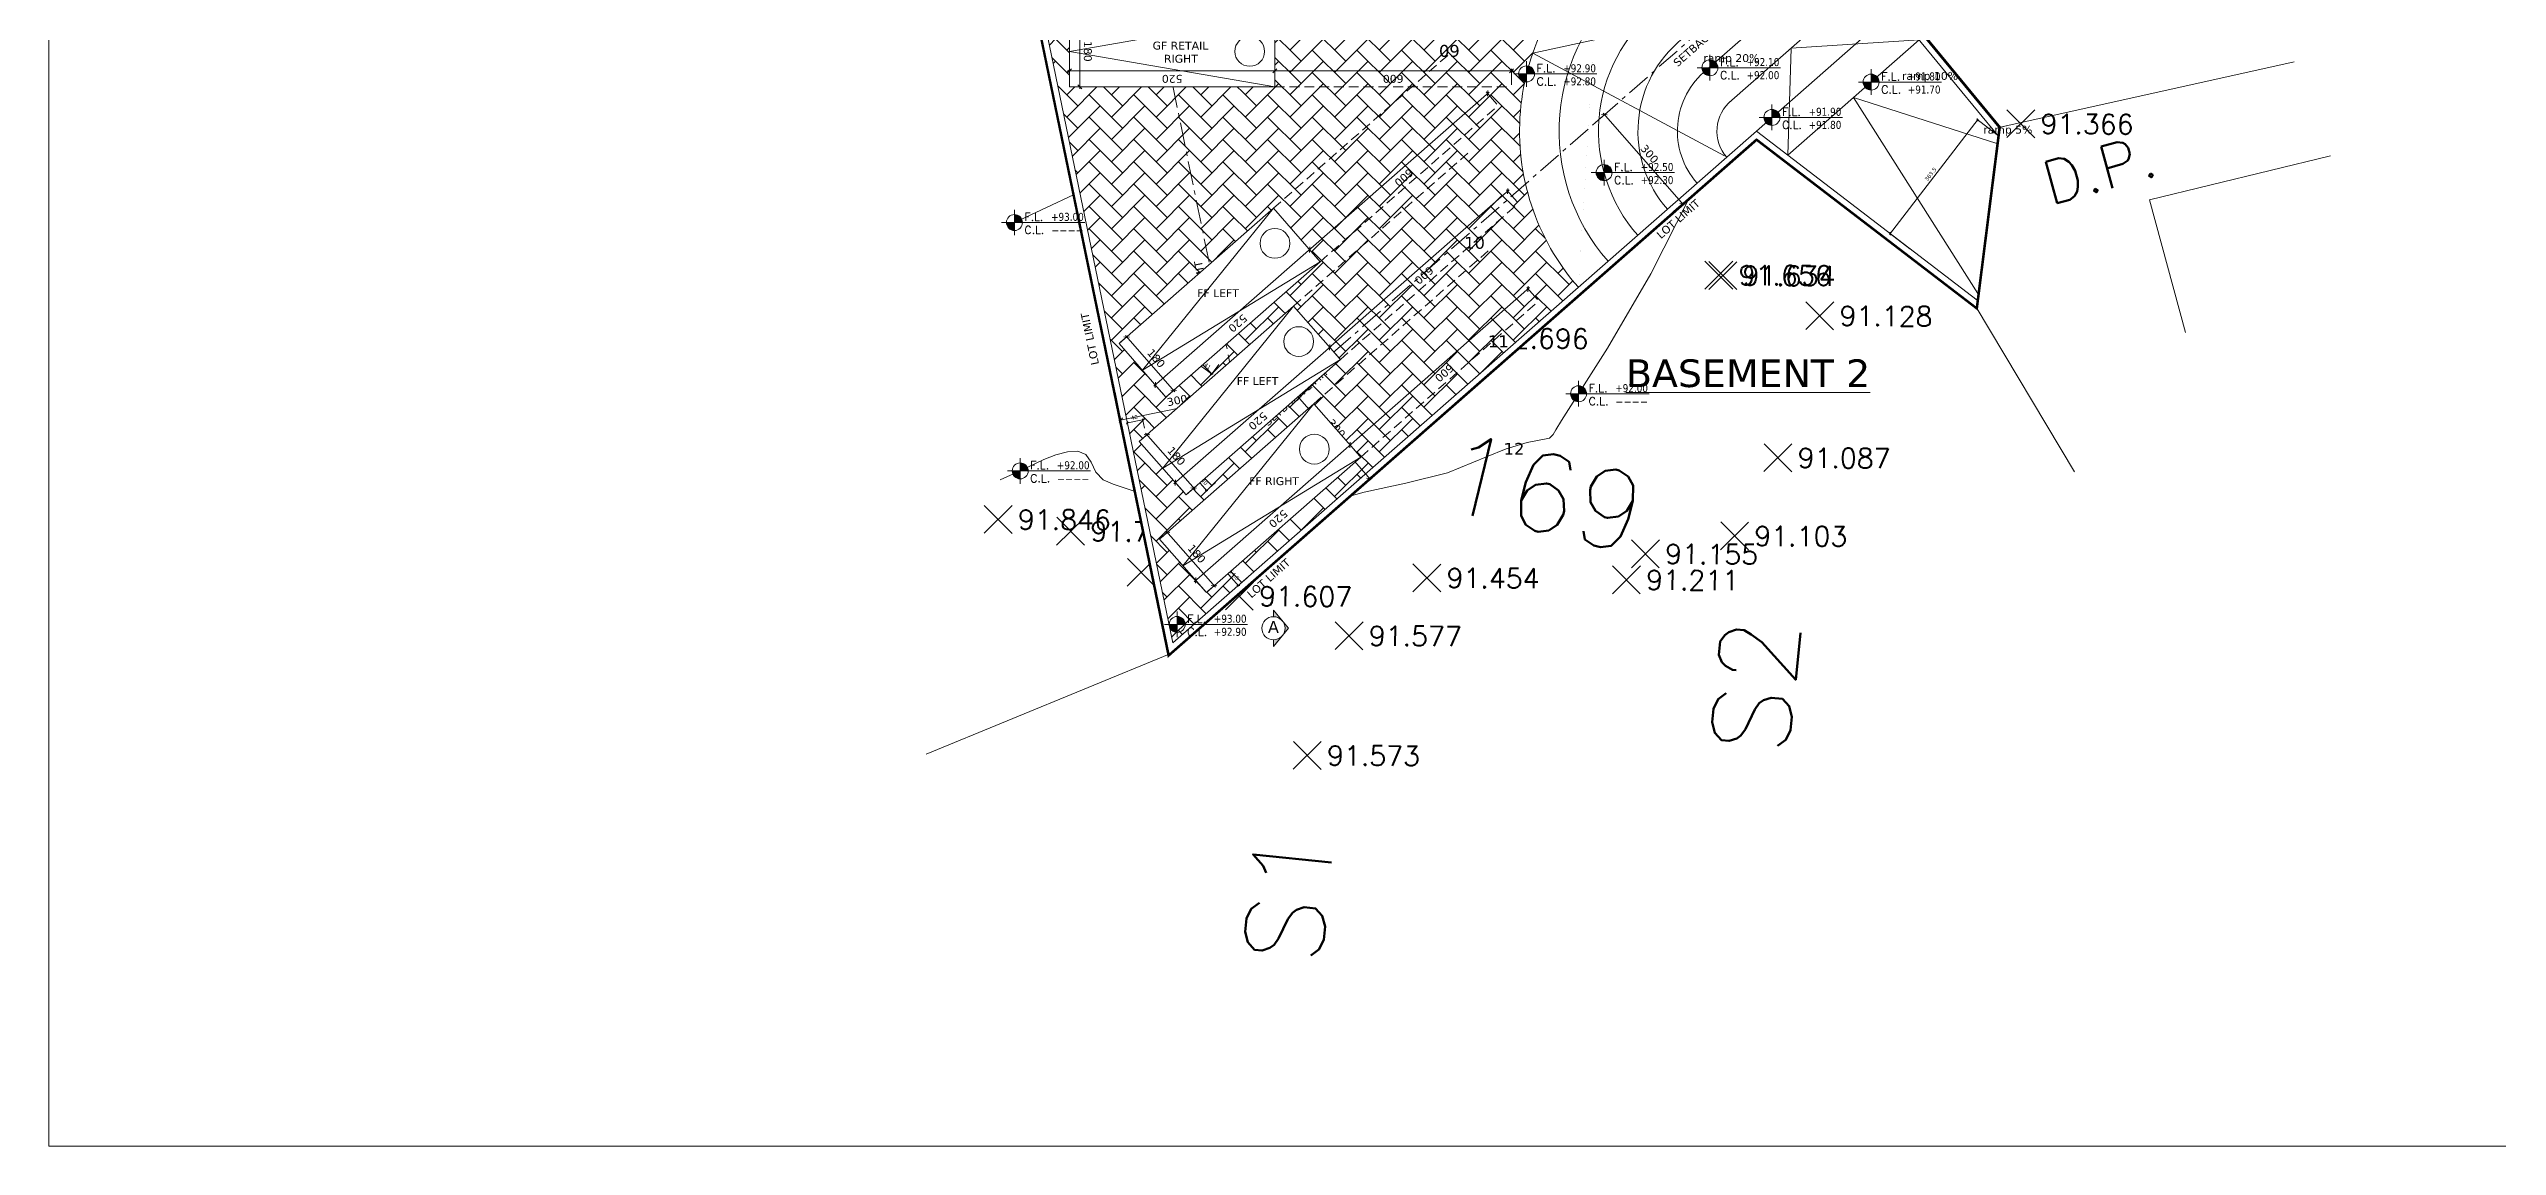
# Model space of a CAD drawing. Header units: inches. Extents: x -48 to 777, y -156 to 510.
# Drawn here: x 565.9 to 628, y 193.4 to 221.2 of the extents above; entities that cross this region are included whole.
import ezdxf
from ezdxf.enums import TextEntityAlignment as Align

# ---------------------------------------------------------------- set-up
doc = ezdxf.new("R2010")
doc.units = ezdxf.units.IN
doc.header["$MEASUREMENT"] = 0
doc.set_wipeout_variables(frame=1)
for name, pattern in [('ACAD_ISO06W100', [36, 24, -3, 0, -3, 0, -3, 0, -3]), ('ACAD_ISO10W100', [18, 12, -3, 0, -3]), ('HIDDEN', [0.375, 0.25, -0.125]), ('NUHA', [1.45, 0.75, -0.25, 0.2, -0.25])]:
    doc.linetypes.add(name, pattern=pattern)
doc.layers.get('Defpoints').update_dxf_attribs({"lineweight": 5})
for name, color, linetype, lineweight in [('A-ANNOTATION', 34, 'Continuous', 5), ('A-DIM', 9, 'Continuous', 5), ('A-HIDDEN', 254, 'HIDDEN', 5), ('A-LEVELS', 139, 'Continuous', 20), ('A-LIMIT LOT', 235, 'ACAD_ISO10W100', 20), ('A-LIMIT ROAD', 69, 'Continuous', 20), ('A-NOTES', 151, 'Continuous', 20), ('A-SIGNS1', 20, 'Continuous', 15), ('A-SIGNS2', 30, 'Continuous', 15), ('A-TEXT', 50, 'Continuous', 15), ('D-OTHERS', 77, 'Continuous', 20), ('D-STONE', 52, 'Continuous', 20)]:
    doc.layers.add(name, color=color, linetype=linetype, lineweight=lineweight)
doc.layers.add('HH-DARK GREY', color=7, linetype='Continuous', lineweight=5, true_color=0x404040)
doc.layers.add('pts pc', color=7, linetype='Continuous')
doc.styles.add('2mm', font='simplex.shx', dxfattribs={"height": 0.5})
doc.styles.add('5mm', font='simplex_.ttf', dxfattribs={"height": 5})
doc.styles.add('ROMAND', font='verdana.ttf')
doc.styles.add('ROMANS', font='romans__.ttf', dxfattribs={"height": 0.14})
doc.styles.add('Stretch', font='GOTHIC.TTF', dxfattribs={"width": 0.75, "height": 0.2})
doc.dimstyles.new('M-1.100', dxfattribs={"dimtxt": 0.2, "dimasz": 0.1, "dimexe": 0.05, "dimexo": 0.05, "dimgap": 0.1, "dimtad": 1, "dimlfac": 100, "dimrnd": 0.5, "dimzin": 9, "dimdsep": 46, "dimtxsty": 'ROMAND', "dimblk": 'OBLIQUE', "dimcen": 1, "dimdle": 0.05, "dimclrd": 256, "dimclre": 256, "dimclrt": 2, "dimadec": 0, "dimazin": 0, "dimtfac": 0.666667, "dimtmove": 2, "dimatfit": 3, "dimfxl": 0.04, "dimtolj": 1, "dimtzin": 5, "dimlwd": -1, "dimlwe": -1, "dimarcsym": 0})
doc.dimstyles.new('M-1.50', dxfattribs={"dimtxt": 0.1, "dimasz": 0.05, "dimexe": 0.025, "dimexo": 0.025, "dimgap": 0.05, "dimtad": 1, "dimlfac": 100, "dimrnd": 0.5, "dimzin": 9, "dimdsep": 46, "dimtxsty": 'ROMAND', "dimblk": 'OBLIQUE', "dimcen": 1, "dimdle": 0.025, "dimclrd": 256, "dimclre": 256, "dimclrt": 2, "dimadec": 0, "dimazin": 0, "dimtfac": 0.666667, "dimtmove": 2, "dimatfit": 3, "dimfxl": 0.04, "dimtolj": 1, "dimtzin": 5, "dimlwd": -1, "dimlwe": -1, "dimarcsym": 0})

# ---------------------------------------------------------------- blocks, each defined once
blk = doc.blocks.new('ZDGFHGCGFF')
h = blk.add_hatch(color=256)
h.paths.add_polyline_path([(94.086, 59.804), (94.151, 59.726, 0.223535), (94.086, 59.756)])
h.paths.add_polyline_path([(94.151, 59.726), (94.195, 59.673), (94.151, 59.619, 0.17452), (94.17, 59.673, 0.17452)])
h.paths.add_polyline_path([(94.086, 59.589, 0.223535), (94.151, 59.619), (94.086, 59.541)])
for p, q in [((94.086, 59.756), (94.086, 59.804)), ((94.086, 59.804), (94.195, 59.673)), ((94.195, 59.673), (94.086, 59.541)), ((94.086, 59.541), (94.086, 59.589))]:
    blk.add_line(p, q)
blk.add_circle((94.086, 59.673), 0.0839)
blk = doc.blocks.new('GDFZXHGGBV')
at = {"layer": 'A-SIGNS1'}
blk.add_blockref('ZDGFHGCGFF', (0.388, 0), dxfattribs=at)
at = {"layer": 'A-SIGNS2', "linetype": 'ACAD_ISO06W100', "ltscale": 0.01, "style": 'Stretch', "flags": 12}
blk.add_attdef('A', text='', height=0.0883, dxfattribs=at).set_placement((94.474, 59.682), align=Align.MIDDLE)
blk = doc.blocks.new('_Oblique')
at = {"color": 0, "linetype": 'ByBlock', "lineweight": -2}
blk.add_line((-0.5, -0.5), (0.5, 0.5), dxfattribs=at)
blk = doc.blocks.new('*D447')
at = {"layer": 'A-DIM', "transparency": 16777216}
for p, q in [((595.261, 213.466), (595.067, 213.203)), ((595.061, 213.238), (595.431, 212.965)), ((595.591, 213.223), (595.396, 212.96))]:
    blk.add_line(p, q, dxfattribs=at)
at = {"layer": 'Defpoints', "color": 0, "transparency": 16777216}
for p in [(595.276, 213.486), (595.411, 212.98), (595.605, 213.243)]:
    blk.add_point(p, dxfattribs=at)
at = {"layer": 'A-DIM', "transparency": 16777216, "xscale": 0.05, "yscale": 0.05, "zscale": 0.05}
for p, rotation in [((595.082, 213.223), 143.5710580299973), ((595.411, 212.98), 323.5710580299973)]:
    blk.add_blockref('_Oblique', p, dxfattribs=dict(at, rotation=rotation))
at = {"layer": 'A-DIM', "color": 2, "transparency": 16777216, "insert": (595.306, 213.182), "char_height": 0.1, "attachment_point": 5, "rotation": 323.57106, "style": 'ROMAND'}
blk.add_mtext('\\A1;41', dxfattribs=at)
blk = doc.blocks.new('*D448')
at = {"layer": 'A-DIM', "transparency": 16777216}
for p, q in [((595.245, 210.533), (594.999, 210.317)), ((595.001, 210.352), (595.298, 210.014)), ((595.509, 210.232), (595.263, 210.016))]:
    blk.add_line(p, q, dxfattribs=at)
at = {"layer": 'Defpoints', "color": 0, "transparency": 16777216}
for p in [(595.264, 210.549), (595.282, 210.033), (595.528, 210.248)]:
    blk.add_point(p, dxfattribs=at)
at = {"layer": 'A-DIM', "transparency": 16777216, "xscale": 0.05, "yscale": 0.05, "zscale": 0.05}
for p, rotation in [((595.018, 210.333), 131.257000454124), ((595.282, 210.033), 311.2570004541241)]:
    blk.add_blockref('_Oblique', p, dxfattribs=dict(at, rotation=rotation))
at = {"layer": 'A-DIM', "color": 2, "transparency": 16777216, "insert": (595.226, 210.25), "char_height": 0.1, "attachment_point": 5, "rotation": 311.257, "style": 'ROMAND'}
blk.add_mtext('\\A1;40', dxfattribs=at)
blk = doc.blocks.new('*D449')
at = {"layer": 'A-DIM', "transparency": 16777216}
for p, q in [((595.954, 208.228), (595.708, 208.013)), ((595.711, 208.048), (596.102, 207.602)), ((596.312, 207.82), (596.066, 207.604))]:
    blk.add_line(p, q, dxfattribs=at)
at = {"layer": 'Defpoints', "color": 0, "transparency": 16777216}
for p in [(595.973, 208.245), (596.331, 207.837), (596.085, 207.621)]:
    blk.add_point(p, dxfattribs=at)
at = {"layer": 'A-DIM', "transparency": 16777216, "xscale": 0.05, "yscale": 0.05, "zscale": 0.05}
for p, rotation in [((595.727, 208.029), 131.2570004541211), ((596.085, 207.621), 311.2570004541211)]:
    blk.add_blockref('_Oblique', p, dxfattribs=dict(at, rotation=rotation))
at = {"layer": 'A-DIM', "color": 2, "transparency": 16777216, "insert": (595.982, 207.892), "char_height": 0.1, "attachment_point": 5, "rotation": 311.257, "style": 'ROMAND'}
blk.add_mtext('\\A1;54.5', dxfattribs=at)
blk = doc.blocks.new('*D450')
at = {"layer": 'A-DIM', "transparency": 16777216}
for p, q in [((593.692, 211.824), (593.251, 211.733)), ((593.319, 211.529), (593.271, 211.763)), ((593.711, 211.61), (593.662, 211.844))]:
    blk.add_line(p, q, dxfattribs=at)
at = {"layer": 'Defpoints', "color": 0, "transparency": 16777216}
for p in [(593.276, 211.738), (593.716, 211.585), (593.324, 211.505)]:
    blk.add_point(p, dxfattribs=at)
at = {"layer": 'A-DIM', "transparency": 16777216, "xscale": 0.05, "yscale": 0.05, "zscale": 0.05}
for p, rotation in [((593.276, 211.738), 191.6557585089467), ((593.668, 211.819), 11.65575850894671)]:
    blk.add_blockref('_Oblique', p, dxfattribs=dict(at, rotation=rotation))
at = {"layer": 'A-DIM', "color": 2, "transparency": 16777216, "insert": (593.451, 211.879), "char_height": 0.1, "attachment_point": 5, "rotation": 11.65576, "style": 'ROMAND'}
blk.add_mtext('\\A1;40', dxfattribs=at)
blk = doc.blocks.new('*D539')
at = {"layer": 'A-DIM', "transparency": 16777216}
for p, q in [((614.83, 219.442), (612.589, 216.517)), ((615.313, 219.04), (614.795, 219.438)), ((613.103, 216.154), (612.584, 216.552))]:
    blk.add_line(p, q, dxfattribs=at)
at = {"layer": 'Defpoints', "color": 0, "transparency": 16777216}
for p in [(615.333, 219.025), (612.604, 216.537), (613.122, 216.139)]:
    blk.add_point(p, dxfattribs=at)
at = {"layer": 'A-DIM', "transparency": 16777216, "xscale": 0.05, "yscale": 0.05, "zscale": 0.05}
for p, rotation in [((614.815, 219.423), 52.54485833511772), ((612.604, 216.537), 232.5448583351177)]:
    blk.add_blockref('_Oblique', p, dxfattribs=dict(at, rotation=rotation))
at = {"layer": 'A-DIM', "color": 2, "transparency": 16777216, "insert": (613.628, 218.042), "char_height": 0.1, "attachment_point": 5, "rotation": 52.54486, "style": 'ROMAND'}
blk.add_mtext('\\A1;363.5', dxfattribs=at)
blk = doc.blocks.new('*D14')
at = {"layer": 'A-DIM', "transparency": 16777216}
for p, q in [((429.296, -27.275), (435.396, -27.275)), ((429.346, -26.916), (429.346, -27.325)), ((435.346, -26.916), (435.346, -27.325))]:
    blk.add_line(p, q, dxfattribs=at)
at = {"layer": 'Defpoints', "color": 0, "transparency": 16777216}
for p in [(429.346, -26.866), (435.346, -26.866), (435.346, -27.275)]:
    blk.add_point(p, dxfattribs=at)
at = {"layer": 'A-DIM', "transparency": 16777216, "xscale": 0.1, "yscale": 0.1, "zscale": 0.1, "rotation": 180}
blk.add_blockref('_Oblique', (429.346, -27.275), dxfattribs=at)
at = {"layer": 'A-DIM', "transparency": 16777216, "xscale": 0.1, "yscale": 0.1, "zscale": 0.1}
blk.add_blockref('_Oblique', (435.346, -27.275), dxfattribs=at)
at = {"layer": 'A-DIM', "color": 2, "transparency": 16777216, "insert": (432.346, -27.071), "char_height": 0.2, "attachment_point": 5, "style": 'ROMAND'}
blk.add_mtext('\\A1;600', dxfattribs=at)
blk = doc.blocks.new('*D15')
at = {"layer": 'A-DIM', "transparency": 16777216}
for p, q in [((435.296, -27.275), (440.596, -27.275)), ((435.346, -26.916), (435.346, -27.325)), ((440.546, -26.916), (440.546, -27.325))]:
    blk.add_line(p, q, dxfattribs=at)
at = {"layer": 'Defpoints', "color": 0, "transparency": 16777216}
for p in [(435.346, -26.866), (440.546, -26.866), (440.546, -27.275)]:
    blk.add_point(p, dxfattribs=at)
at = {"layer": 'A-DIM', "transparency": 16777216, "xscale": 0.1, "yscale": 0.1, "zscale": 0.1, "rotation": 180}
blk.add_blockref('_Oblique', (435.346, -27.275), dxfattribs=at)
at = {"layer": 'A-DIM', "transparency": 16777216, "xscale": 0.1, "yscale": 0.1, "zscale": 0.1}
blk.add_blockref('_Oblique', (440.546, -27.275), dxfattribs=at)
at = {"layer": 'A-DIM', "color": 2, "transparency": 16777216, "insert": (437.946, -27.071), "char_height": 0.2, "attachment_point": 5, "style": 'ROMAND'}
blk.add_mtext('\\A1;520', dxfattribs=at)
blk = doc.blocks.new('*D13')
at = {"layer": 'A-DIM', "transparency": 16777216}
for p, q in [((440.496, -26.866), (440.239, -26.866)), ((440.289, -26.816), (440.289, -28.716)), ((440.496, -28.666), (440.239, -28.666))]:
    blk.add_line(p, q, dxfattribs=at)
at = {"layer": 'Defpoints', "color": 0, "transparency": 16777216}
for p in [(440.546, -26.866), (440.289, -28.666), (440.546, -28.666)]:
    blk.add_point(p, dxfattribs=at)
at = {"layer": 'A-DIM', "transparency": 16777216, "xscale": 0.1, "yscale": 0.1, "zscale": 0.1}
for p, rotation in [((440.289, -26.866), 90), ((440.289, -28.666), 270)]:
    blk.add_blockref('_Oblique', p, dxfattribs=dict(at, rotation=rotation))
at = {"layer": 'A-DIM', "color": 2, "transparency": 16777216, "insert": (440.085, -27.766), "char_height": 0.2, "attachment_point": 5, "rotation": 90, "style": 'ROMAND'}
blk.add_mtext('\\A1;180', dxfattribs=at)
blk = doc.blocks.new('GXFHGCGFCD')
at = {"layer": 'A-SIGNS1', "linetype": 'NUHA'}
h = blk.add_hatch(color=256, dxfattribs=at)
h.paths.add_polyline_path([(90.382, 61.33), (90.382, 61.17), (90.542, 61.17, 0.414214)])
h.paths.add_polyline_path([(90.382, 61.17), (90.222, 61.17, 0.414214), (90.382, 61.01)])
at = {"layer": 'A-SIGNS1'}
for p, q in [((90.382, 60.914), (90.382, 61.426)), ((90.126, 61.17), (91.79, 61.17))]:
    blk.add_line(p, q, dxfattribs=at)
blk.add_circle((90.382, 61.17), 0.16, dxfattribs=at)
blk = doc.blocks.new('DGXFHXFGDFD')
at = {"layer": 'A-SIGNS1'}
blk.add_blockref('GXFHGCGFCD', (0, 0), dxfattribs=at)
at = {"layer": 'A-SIGNS2', "linetype": 'NUHA', "style": 'ROMANS'}
for s, p in [('F.L.', (90.583, 61.203)), ('C.L.', (90.583, 60.941))]:
    blk.add_text(s, height=0.16, dxfattribs=at).set_placement(p)
at = {"layer": 'A-SIGNS2', "style": 'ROMANS', "width": 0.910135, "flags": 4}
for tag, p, p2 in [('NIV.FINI', (91.116, 61.203), (91.79, 61.203)), ('NIV.BETON', (91.116, 60.941), (91.79, 60.941))]:
    blk.add_attdef(tag, text='', height=0.16, dxfattribs=at).set_placement(p, p2, align=Align.FIT)
blk = doc.blocks.new('*D977')
at = {"layer": 'A-DIM', "transparency": 16777216}
for p, q in [((-315974.311, -27936.757), (-315974.048, -27936.526)), ((-315972.075, -27938.852), (-315974.119, -27936.522)), ((-315972.333, -27939.012), (-315972.07, -27938.782))]:
    blk.add_line(p, q, dxfattribs=at)
at = {"layer": 'Defpoints', "color": 0, "transparency": 16777216}
for p in [(-315974.086, -27936.559), (-315974.349, -27936.79), (-315972.37, -27939.045)]:
    blk.add_point(p, dxfattribs=at)
at = {"layer": 'A-DIM', "transparency": 16777216, "xscale": 0.1, "yscale": 0.1, "zscale": 0.1}
for p, rotation in [((-315974.086, -27936.559), 131.2570004534691), ((-315972.108, -27938.815), 311.2570004534691)]:
    blk.add_blockref('_Oblique', p, dxfattribs=dict(at, rotation=rotation))
at = {"layer": 'A-DIM', "color": 2, "transparency": 16777216, "insert": (-315972.943, -27937.552), "char_height": 0.2, "attachment_point": 5, "rotation": 311.257, "style": 'ROMAND'}
blk.add_mtext('\\A1;300', dxfattribs=at)
blk = doc.blocks.new('*D978')
at = {"layer": 'A-DIM', "transparency": 16777216}
for p, q in [((-315982.085, -27943.576), (-315981.979, -27943.483)), ((-315982.05, -27943.479), (-315980.006, -27945.809)), ((-315980.107, -27945.832), (-315980.001, -27945.738))]:
    blk.add_line(p, q, dxfattribs=at)
at = {"layer": 'Defpoints', "color": 0, "transparency": 16777216}
for p in [(-315982.123, -27943.609), (-315980.145, -27945.865), (-315980.039, -27945.771)]:
    blk.add_point(p, dxfattribs=at)
at = {"layer": 'A-DIM', "transparency": 16777216, "xscale": 0.1, "yscale": 0.1, "zscale": 0.1}
for p, rotation in [((-315982.017, -27943.516), 131.2570004543048), ((-315980.039, -27945.771), 311.2570004543048)]:
    blk.add_blockref('_Oblique', p, dxfattribs=dict(at, rotation=rotation))
at = {"layer": 'A-DIM', "color": 2, "transparency": 16777216, "insert": (-315980.874, -27944.509), "char_height": 0.2, "attachment_point": 5, "rotation": 311.257, "style": 'ROMAND'}
blk.add_mtext('\\A1;300', dxfattribs=at)
blk = doc.blocks.new('*D979')
at = {"layer": 'A-DIM', "transparency": 16777216}
for p, q in [((-315983.548, -27942.978), (-315983.391, -27943.742)), ((-315986.486, -27943.584), (-315986.329, -27944.348)), ((-315983.352, -27943.683), (-315986.388, -27944.309))]:
    blk.add_line(p, q, dxfattribs=at)
at = {"layer": 'Defpoints', "color": 0, "transparency": 16777216}
for p in [(-315983.558, -27942.929), (-315986.497, -27943.535), (-315986.339, -27944.299)]:
    blk.add_point(p, dxfattribs=at)
at = {"layer": 'A-DIM', "transparency": 16777216, "xscale": 0.1, "yscale": 0.1, "zscale": 0.1}
for p, rotation in [((-315983.401, -27943.693), 11.65575850897572), ((-315986.339, -27944.299), 191.6557585089757)]:
    blk.add_blockref('_Oblique', p, dxfattribs=dict(at, rotation=rotation))
at = {"layer": 'A-DIM', "color": 2, "transparency": 16777216, "insert": (-315984.911, -27943.796), "char_height": 0.2, "attachment_point": 5, "rotation": 11.65576, "style": 'ROMAND'}
blk.add_mtext('\\A1;300', dxfattribs=at)
blk = doc.blocks.new('fdgsdhv')
blk.add_wipeout([(435.3458, -26.866), (435.3458, -28.666), (440.5458, -28.666), (440.5458, -26.866)])
blk.add_lwpolyline([(435.3458, -28.666), (440.5458, -28.666), (440.5458, -26.866), (435.3458, -26.866)], close=True)
blk.add_lwpolyline([(435.3458, -26.866), (440.5458, -27.766), (435.3458, -28.666)])
at = {"layer": 'A-HIDDEN'}
for p, q in [((435.3458, -26.866), (429.3458, -26.866)), ((435.3458, -28.666), (429.3458, -28.666))]:
    blk.add_line(p, q, dxfattribs=at)
at = {"layer": 'A-DIM'}
for base, p1, p2, picture, middle in [((435.3458, -27.27505), (429.3458, -26.866), (435.3458, -26.866), '*D14', (432.3458, -27.07095)), ((440.5458, -27.27505), (435.3458, -26.866), (440.5458, -26.866), '*D15', (437.9458, -27.07088))]:
    dim = blk.add_linear_dim(base=base, p1=p1, p2=p2, dimstyle='M-1.100', dxfattribs=at)
    dim.commit()
    dim.dimension.update_dxf_attribs({"geometry": picture, "text_midpoint": middle})
dim = blk.add_linear_dim(base=(440.28932, -28.666), p1=(440.5458, -26.866), p2=(440.5458, -28.666), angle=90, dimstyle='M-1.100', dxfattribs=at)
dim.commit()
dim.dimension.update_dxf_attribs({"geometry": '*D13', "text_midpoint": (440.08476, -27.766)})
blk = doc.blocks.new('LOT 688  TOPOGRAPHIC PLAN')
at = {"layer": 'A-LEVELS', "linetype": 'Continuous'}
for points in [[(-315989.03521, -27939.28836), (-315986.72896, -27938.2041), (-315986.10672, -27937.95804), (-315985.4477, -27937.75571), (-315985.16063, -27937.757), (-315984.9448, -27937.88754), (-315984.78576, -27938.12402), (-315984.66471, -27938.43665), (-315984.46135, -27939.17131), (-315984.34143, -27939.53378), (-315984.18427, -27939.85333), (-315983.97641, -27940.10802), (-315983.72432, -27940.30529), (-315983.132, -27940.58452), (-315982.49628, -27940.80501), (-315981.9025, -27941.07764), (-315981.62323, -27941.24284), (-315981.31826, -27941.34804), (-315981.01017, -27941.44944), (-315980.68899, -27941.48547), (-315980.04716, -27941.52857), (-315979.422, -27941.34025), (-315978.16007, -27941.02691), (-315977.86481, -27940.90929), (-315977.5869, -27940.74803), (-315977.32815, -27940.54737), (-315977.0903, -27940.31185), (-315976.68434, -27939.75436), (-315976.38309, -27939.11183), (-315976.2006, -27938.42053), (-315976.15091, -27937.71672), (-315976.24021, -27937.03459), (-315976.38175, -27936.3835), (-315976.42612, -27936.06749), (-315976.42816, -27935.75665), (-315976.36937, -27935.45011), (-315976.25564, -27935.1462), (-315975.81241, -27933.92617)], [(-315989.39181, -27945.80818), (-315988.88895, -27945.58243), (-315988.29014, -27945.29745), (-315987.98139, -27945.1748), (-315987.68957, -27945.09667), (-315987.43207, -27945.08653), (-315987.22627, -27945.16785), (-315987.08763, -27945.36173), (-315986.97357, -27945.6165), (-315986.78587, -27945.80833), (-315986.53091, -27945.92217), (-315985.49258, -27946.26497), (-315984.97471, -27946.43377), (-315984.44069, -27946.52226), (-315983.35882, -27946.62195), (-315982.81668, -27946.69449), (-315982.27848, -27946.70492), (-315981.74942, -27946.58821), (-315981.22525, -27946.41458), (-315980.17565, -27946.12034), (-315979.1134, -27945.89144), (-315978.05776, -27945.63019), (-315977.07657, -27945.22511), (-315976.57665, -27945.02288), (-315976.03899, -27944.8668), (-315975.47354, -27944.74929), (-315975.38202, -27944.65865), (-315975.31376, -27944.53917), (-315975.17107, -27944.30791), (-315974.00827, -27942.47472), (-315972.91078, -27940.59301), (-315971.93056, -27938.65337), (-315971.63, -27938.21688), (-315971.2575, -27937.83798), (-315970.82809, -27937.50509), (-315970.35676, -27937.20661), (-315968.34978, -27936.12749), (-315966.50385, -27934.95966), (-315964.6911, -27933.80823)]]:
    blk.add_lwpolyline(points, dxfattribs=at)
at = {"layer": 'A-LIMIT LOT', "linetype": 'Continuous', "const_width": 0.1}
blk.add_lwpolyline([(-315996.80172, -27893.57917), (-315985.1164, -27950.2257), (-315970.22923, -27937.16678), (-315964.6636, -27941.43051), (-315964.08799, -27936.87852), (-315969.32038, -27930.53073), (-315969.32038, -27896.23659), (-315996.80172, -27893.57917)], dxfattribs=at)
at = {"layer": 'A-LIMIT LOT', "linetype": 'Continuous'}
blk.add_lwpolyline([(-315985.1164, -27950.2257), (-315991.27372, -27952.75626)], dxfattribs=at)
at = {"layer": 'A-LIMIT ROAD', "linetype": 'Continuous'}
for points in [[(-315964.08799, -27936.87852), (-315956.60654, -27935.21892)], [(-315955.69027, -27937.60224), (-315960.2778, -27938.71233), (-315959.36159, -27942.07387)], [(-315964.6636, -27941.43051), (-315962.17094, -27945.60718)]]:
    blk.add_lwpolyline(points, dxfattribs=at)
at = {"layer": 'pts pc', "linetype": 'Continuous'}
for points in [[(-315981.62576, -27934.80749), (-315982.33654, -27935.51069)], [(-315981.62955, -27935.51448), (-315982.33275, -27934.8037)], [(-315981.13152, -27935.71951), (-315981.98115, -27935.15909)], [(-315973.01045, -27935.70469), (-315973.72123, -27936.40789)], [(-315973.01424, -27936.41168), (-315973.71744, -27935.7009)], [(-315963.17822, -27936.4344), (-315963.889, -27937.1376)], [(-315963.18201, -27937.14139), (-315963.88521, -27936.43061)], [(-315978.80234, -27938.65468), (-315979.51312, -27939.35788)], [(-315978.80613, -27939.36167), (-315979.50933, -27938.65089)], [(-315970.83089, -27940.27044), (-315971.54167, -27940.97364)], [(-315970.83468, -27940.97743), (-315971.53788, -27940.26665)], [(-315970.72895, -27940.28098), (-315971.43973, -27940.98418)], [(-315970.73274, -27940.98797), (-315971.43594, -27940.27719)], [(-315968.27337, -27941.30016), (-315968.98415, -27942.00336)], [(-315968.27716, -27942.00715), (-315968.98036, -27941.29637)], [(-315976.98555, -27941.86847), (-315977.69633, -27942.57167)], [(-315976.98934, -27942.57546), (-315977.69254, -27941.86468)], [(-315969.33468, -27944.89852), (-315970.04546, -27945.60172)], [(-315969.33847, -27945.60551), (-315970.04167, -27944.89473)], [(-315989.09134, -27946.46064), (-315989.80212, -27947.16384)], [(-315989.09513, -27947.16763), (-315989.79833, -27946.45685)], [(-315987.25391, -27946.75949), (-315987.96469, -27947.46269)], [(-315987.2577, -27947.46648), (-315987.9609, -27946.7557)], [(-315970.43231, -27946.87867), (-315971.14309, -27947.58187)], [(-315970.4361, -27947.58566), (-315971.1393, -27946.87488)], [(-315985.46448, -27947.8021), (-315986.17526, -27948.5053)], [(-315985.46827, -27948.50909), (-315986.17147, -27947.79831)], [(-315972.69178, -27947.33256), (-315973.40256, -27948.03576)], [(-315972.69557, -27948.03955), (-315973.39877, -27947.32877)], [(-315982.97866, -27948.40343), (-315983.68944, -27949.10663)], [(-315982.98245, -27949.11042), (-315983.68565, -27948.39964)], [(-315978.22912, -27947.94189), (-315978.9399, -27948.64509)], [(-315978.23291, -27948.64888), (-315978.93611, -27947.9381)], [(-315973.17331, -27947.99099), (-315973.88409, -27948.69419)], [(-315973.1771, -27948.69798), (-315973.8803, -27947.9872)], [(-315980.20001, -27949.40734), (-315980.91079, -27950.11054)], [(-315980.2038, -27950.11433), (-315980.907, -27949.40355)], [(-315981.25828, -27952.43971), (-315981.96906, -27953.14291)], [(-315981.26207, -27953.1467), (-315981.96527, -27952.43592)]]:
    blk.add_lwpolyline(points, dxfattribs=at)
blk.add_lwpolyline([(-315981.98115, -27935.15909), (-315981.69564, -27935.40731), (-315981.64058, -27935.32383)], close=True, dxfattribs=at)
at = {"layer": 'A-NOTES', "linetype": 'Continuous', "style": '5mm'}
for s, height, rotation, p in [('D.P.', 1.088714, 15.2871139, (-315962.78992, -27938.84706)), ('169', 2, 346.2456335, (-315978.34743, -27946.49287))]:
    blk.add_text(s, height=height, rotation=rotation, dxfattribs=at).set_placement(p)
at = {"layer": 'A-NOTES', "style": '5mm'}
for s, p in [('S2', (-315969.43873, -27952.83693)), ('S1', (-315981.26852, -27958.14778))]:
    blk.add_text(s, height=2, rotation=84.1762561, dxfattribs=at).set_placement(p)
at = {"layer": 'pts pc', "color": 1, "char_height": 0.5, "attachment_point": 1, "rotation": 359.6928524, "style": '2mm'}
for s, insert, width in [('\\Fsimplex.shx;\\W1.0000000000;\\T1.0000000000;\\o\\l93.469', (-315987.32114, -27935.0831), 3.0714286), ('\\Fsimplex.shx;\\W1.0000000000;\\T1.0000000000;\\o\\l92.544', (-315972.8645, -27935.80897), 3.0714286), ('\\Fsimplex.shx;\\W1.0000000000;\\T1.0000000000;\\o\\l93.804', (-315981.23377, -27936.21897), 3.0714286), ('\\Fsimplex.shx;\\W1.0000000000;\\T1.0000000000;\\o\\l91.366', (-315963.03227, -27936.53869), 2.9761905), ('\\Fsimplex.shx;\\W1.0000000000;\\T1.0000000000;\\o\\l93.487', (-315978.6564, -27938.75896), 3.0714286), ('\\Fsimplex.shx;\\W1.0000000000;\\T1.0000000000;\\o\\l91.656', (-315970.68495, -27940.37472), 2.9761905), ('\\Fsimplex.shx;\\W1.0000000000;\\T1.0000000000;\\o\\l91.634', (-315970.583, -27940.38527), 2.9761905), ('\\Fsimplex.shx;\\W1.0000000000;\\T1.0000000000;\\o\\l91.128', (-315968.12743, -27941.40445), 2.8809524), ('\\Fsimplex.shx;\\W1.0000000000;\\T1.0000000000;\\o\\l92.696', (-315976.8396, -27941.97275), 3.0714286), ('\\Fsimplex.shx;\\W1.0000000000;\\T1.0000000000;\\o\\l91.087', (-315969.18874, -27945.00281), 2.9761905), ('\\Fsimplex.shx;\\W1.0000000000;\\T1.0000000000;\\o\\l91.846', (-315988.94539, -27946.56492), 2.9761905), ('\\Fsimplex.shx;\\W1.0000000000;\\T1.0000000000;\\o\\l91.754', (-315987.10797, -27946.86377), 2.9761905), ('\\Fsimplex.shx;\\W1.0000000000;\\T1.0000000000;\\o\\l91.103', (-315970.28637, -27946.98295), 2.8809524), ('\\Fsimplex.shx;\\W1.0000000000;\\T1.0000000000;\\o\\l91.155', (-315972.54583, -27947.43685), 2.8809524), ('\\Fsimplex.shx;\\W1.0000000000;\\T1.0000000000;\\o\\l91.673', (-315985.31853, -27947.90638), 2.9761905), ('\\Fsimplex.shx;\\W1.0000000000;\\T1.0000000000;\\o\\l91.454', (-315978.08318, -27948.04617), 2.9761905), ('\\Fsimplex.shx;\\W1.0000000000;\\T1.0000000000;\\o\\l91.211', (-315973.02737, -27948.09527), 2.7857143), ('\\Fsimplex.shx;\\W1.0000000000;\\T1.0000000000;\\o\\l91.607', (-315982.83272, -27948.50772), 2.9761905), ('\\Fsimplex.shx;\\W1.0000000000;\\T1.0000000000;\\o\\l91.577', (-315980.05406, -27949.51163), 2.9761905), ('\\Fsimplex.shx;\\W1.0000000000;\\T1.0000000000;\\o\\l91.573', (-315981.11233, -27952.544), 2.9761905)]:
    blk.add_mtext(s, dxfattribs=dict(at, insert=insert, width=width))
at = {"linetype": 'Continuous'}
blk.add_wipeout([(-315996.80172, -27893.57917), (-315969.32038, -27896.23659), (-315969.32038, -27930.53073), (-315964.08799, -27936.87852), (-315964.6636, -27941.43051), (-315970.22923, -27937.16678), (-315985.1164, -27950.2257)], dxfattribs=at).dxf.layer = 'A-LIMIT LOT'
at = {"layer": 'A-HIDDEN', "linetype": 'ACAD_ISO10W100', "ltscale": 0.05}
blk.add_lwpolyline([(-315992.30527, -27900.52725), (-315983.21966, -27944.57125), (-315970.69258, -27933.58259), (-315972.32038, -27931.60779), (-315972.32038, -27902.3323)], close=True, dxfattribs=at)
at = {"layer": 'A-SIGNS1'}
ref = blk.add_blockref('DGXFHXFGDFD', (-316103.56711, -28016.80312), dxfattribs=dict(at, xscale=1.267200000000003, yscale=1.267200000000003, zscale=1.267200000000003))
ref.add_attrib('NIV.FINI', '+93.00', dxfattribs={"layer": 'A-SIGNS2', "height": 0.202752, "style": 'ROMAND', "width": 0.797031}).set_placement((-315988.10509, -27939.2465), (-315987.27712, -27939.2465), align=Align.FIT)
ref.add_attrib('NIV.BETON', '----', dxfattribs={"layer": 'A-SIGNS2', "height": 0.202752, "style": 'ROMAND', "width": 1.634557}).set_placement((-315988.10509, -27939.57827), (-315987.27712, -27939.57827), align=Align.FIT)
ref = blk.add_blockref('DGXFHXFGDFD', (-316089.27196, -28021.14317), dxfattribs=dict(at, xscale=1.267200000000003, yscale=1.267200000000003, zscale=1.267200000000003))
ref.add_attrib('NIV.FINI', '+92.00', dxfattribs={"layer": 'A-SIGNS2', "height": 0.202752, "style": 'ROMAND', "width": 0.797031}).set_placement((-315973.80994, -27943.58655), (-315972.98197, -27943.58655), align=Align.FIT)
ref.add_attrib('NIV.BETON', '----', dxfattribs={"layer": 'A-SIGNS2', "height": 0.202752, "style": 'ROMAND', "width": 1.634557}).set_placement((-315973.80994, -27943.91832), (-315972.98197, -27943.91832), align=Align.FIT)
ref = blk.add_blockref('DGXFHXFGDFD', (-316103.42085, -28023.09719), dxfattribs=dict(at, xscale=1.267200000000003, yscale=1.267200000000003, zscale=1.267200000000003))
ref.add_attrib('NIV.FINI', '+92.00', dxfattribs={"layer": 'A-SIGNS2', "height": 0.202752, "style": 'ROMAND', "width": 0.797031}).set_placement((-315987.95883, -27945.54058), (-315987.13086, -27945.54058), align=Align.FIT)
ref.add_attrib('NIV.BETON', '----', dxfattribs={"layer": 'A-SIGNS2', "height": 0.202752, "style": 'ROMAND', "width": 1.634557}).set_placement((-315987.95883, -27945.87234), (-315987.13086, -27945.87234), align=Align.FIT)
at = {"layer": 'A-TEXT', "char_height": 0.2, "width": 7.1807633, "attachment_point": 1, "style": 'ROMAND'}
for s, insert, rotation in [('SETBACK LIMIT', (-315972.36333, -27935.20444), 41.2570005), ('LOT LIMIT', (-315972.7864, -27939.5662), 41.2570005), ('SETBACK LIMIT', (-315984.06845, -27942.31108), 101.6557509), ('LOT LIMIT', (-315987.08536, -27942.91717), 101.6557509), ('SETBACK LIMIT', (-315982.74129, -27944.30791), 41.2570005), ('LOT LIMIT', (-315983.16436, -27948.66967), 41.2570005)]:
    blk.add_mtext(s, dxfattribs=dict(at, insert=insert, rotation=rotation))
at = {"layer": 'A-DIM'}
for p1, p2, distance, picture, middle in [((-315972.37035, -27939.04495), (-315974.34866, -27936.78967), -0.3493, '*D977', (-315972.94343, -27937.55234)), ((-315983.55846, -27942.92885), (-315986.4966, -27943.53495), 0.77986, '*D979', (-315984.91122, -27943.79572)), ((-315982.12308, -27943.60934), (-315980.14477, -27945.86462), 0.14136, '*D978', (-315980.87418, -27944.50913))]:
    dim = blk.add_aligned_dim(p1=p1, p2=p2, distance=distance, dimstyle='M-1.100', dxfattribs=at)
    dim.commit()
    dim.dimension.update_dxf_attribs({"geometry": picture, "text_midpoint": middle})

msp = doc.modelspace()

# ---------------------------------------------------------------- block references
at = {"layer": 'A-TEXT'}
msp.add_blockref('LOT 688  TOPOGRAPHIC PLAN', (316579.44716, 28156.10823), dxfattribs=at)

# ---------------------------------------------------------------- next in the draw order: hatches: boundary and pattern name
at = {"layer": 'HH-DARK GREY'}
h = msp.add_hatch(dxfattribs=at)
h.set_pattern_fill('AR-HBONE', color=256, scale=0.1)
h.set_pattern_definition([(45, (594, 99), (4e-17, 0.5656854), [1.2, -0.4]), (135, (594.28284, 99.28284), (4e-17, 0.5656854), [1.2, -0.4])])
edge = h.paths.add_edge_path()
edge.add_line((600.87678, 228.15688), (600.87678, 228.65688))
edge.add_line((600.87678, 228.65688), (597.47678, 228.65688))
edge.add_line((597.47678, 228.65688), (597.47678, 224.65688))
edge.add_line((597.47678, 224.65688), (590.61105, 224.65688))
edge.add_line((590.61105, 224.65688), (594.4256, 206.16525))
edge.add_line((594.4256, 206.16525), (604.70094, 215.17871))
edge.add_arc((609.21052, 219.135), 5.99904, 131.5965732, 221.2607636, ccw=False)
edge.add_line((605.22787, 223.62131), (606.40842, 224.65688))
edge.add_line((606.40842, 224.65688), (604.37678, 224.65688))
edge.add_arc((604.37678, 228.15688), 3.5, 179.9999807, 270.0000194, ccw=False)

# ---------------------------------------------------------------- next in the draw order: linework, layer by layer
at = {"layer": 'A-DIM'}
msp.add_lwpolyline([(615.55209, 219.27251), (615.35917, 219.22971), (614.78356, 214.67771)], dxfattribs=at)
at = {"layer": 'A-SIGNS1'}
for p, q in [((611.41635, 223.72895), (607.86562, 220.61428)), ((612.07578, 222.97719), (608.52505, 219.86252)), ((612.71171, 222.2057), (609.2115, 219.13534)), ((613.33764, 221.44634), (610.00773, 218.52536)), ((613.33764, 221.44634), (610.00773, 218.52536))]:
    msp.add_line(p, q, dxfattribs=at)
for points in [[(613.33764, 221.44634), (610.09583, 221.24039), (610.00773, 218.52536)], [(615.30746, 218.82078), (611.67269, 219.98585), (614.82713, 215.02225)]]:
    msp.add_lwpolyline(points, dxfattribs=at)
for radius in [5, 4, 3, 2, 1]:
    msp.add_arc((609.2115, 219.13534), radius, 129.1646973, 221.2570005, dxfattribs=at)
at = {"layer": 'D-STONE'}
for points in [[(614.78356, 214.67771), (609.21793, 218.94145), (594.33076, 205.88253), (590.45789, 224.65688)], [(614.78356, 214.67771), (614.80534, 214.84998), (609.2115, 219.13534), (594.4256, 206.16525), (590.61105, 224.65688)], [(610.88563, 224.65688), (615.35917, 219.22971), (615.33331, 219.02525), (610.69124, 224.65688)]]:
    msp.add_lwpolyline(points, dxfattribs=at)

# ---------------------------------------------------------------- next in the draw order: block references
at = {"layer": 'A-SIGNS1'}
ref = msp.add_blockref('DGXFHXFGDFD', (493.5039, 143.22701), dxfattribs=dict(at, xscale=1.267200000000003, yscale=1.267200000000003, zscale=1.267200000000003))
ref.add_attrib('NIV.FINI', '+92.10', dxfattribs={"layer": 'A-SIGNS2', "height": 0.202752, "style": 'ROMAND', "width": 0.797031}).set_placement((608.96592, 220.78363), (609.79389, 220.78363), align=Align.FIT)
ref.add_attrib('NIV.BETON', '+92.00', dxfattribs={"layer": 'A-SIGNS2', "height": 0.202752, "style": 'ROMAND', "width": 0.797031}).set_placement((608.96592, 220.45186), (609.79389, 220.45186), align=Align.FIT)
ref = msp.add_blockref('DGXFHXFGDFD', (497.58805, 142.86343), dxfattribs=dict(at, xscale=1.267200000000003, yscale=1.267200000000003, zscale=1.267200000000003))
ref.add_attrib('NIV.FINI', '+91.80', dxfattribs={"layer": 'A-SIGNS2', "height": 0.202752, "style": 'ROMAND', "width": 0.797031}).set_placement((613.05007, 220.42004), (613.87804, 220.42004), align=Align.FIT)
ref.add_attrib('NIV.BETON', '+91.70', dxfattribs={"layer": 'A-SIGNS2', "height": 0.202752, "style": 'ROMAND', "width": 0.797031}).set_placement((613.05007, 220.08827), (613.87804, 220.08827), align=Align.FIT)
ref = msp.add_blockref('DGXFHXFGDFD', (495.07508, 141.96749), dxfattribs=dict(at, xscale=1.267200000000003, yscale=1.267200000000003, zscale=1.267200000000003))
ref.add_attrib('NIV.FINI', '+91.90', dxfattribs={"layer": 'A-SIGNS2', "height": 0.202752, "style": 'ROMAND', "width": 0.797031}).set_placement((610.5371, 219.5241), (611.36507, 219.5241), align=Align.FIT)
ref.add_attrib('NIV.BETON', '+91.80', dxfattribs={"layer": 'A-SIGNS2', "height": 0.202752, "style": 'ROMAND', "width": 0.797031}).set_placement((610.5371, 219.19234), (611.36507, 219.19234), align=Align.FIT)
ref = msp.add_blockref('DGXFHXFGDFD', (490.82048, 140.56833), dxfattribs=dict(at, xscale=1.267200000000003, yscale=1.267200000000003, zscale=1.267200000000003))
ref.add_attrib('NIV.FINI', '+92.50', dxfattribs={"layer": 'A-SIGNS2', "height": 0.202752, "style": 'ROMAND', "width": 0.797031}).set_placement((606.2825, 218.12494), (607.11047, 218.12494), align=Align.FIT)
ref.add_attrib('NIV.BETON', '+92.30', dxfattribs={"layer": 'A-SIGNS2', "height": 0.202752, "style": 'ROMAND', "width": 0.797031}).set_placement((606.2825, 217.79318), (607.11047, 217.79318), align=Align.FIT)
ref = msp.add_blockref('DGXFHXFGDFD', (480.00446, 129.12211), dxfattribs=dict(at, xscale=1.267200000000003, yscale=1.267200000000003, zscale=1.267200000000003))
ref.add_attrib('NIV.FINI', '+93.00', dxfattribs={"layer": 'A-SIGNS2', "height": 0.202752, "style": 'ROMAND', "width": 0.797031}).set_placement((595.46648, 206.67873), (596.29445, 206.67873), align=Align.FIT)
ref.add_attrib('NIV.BETON', '+92.90', dxfattribs={"layer": 'A-SIGNS2', "height": 0.202752, "style": 'ROMAND', "width": 0.797031}).set_placement((595.46648, 206.34696), (596.29445, 206.34696), align=Align.FIT)
ref = msp.add_blockref('GDFZXHGGBV', (266.31686, -2.31762), dxfattribs=dict(at, xscale=3.5, yscale=3.5, zscale=3.5))
ref.add_attrib('A', 'A', dxfattribs={"layer": 'A-SIGNS2', "linetype": 'ACAD_ISO06W100', "ltscale": 0.01, "height": 0.30914, "style": 'Stretch'}).set_placement((596.9747, 206.56925), align=Align.MIDDLE)

# ---------------------------------------------------------------- next in the draw order: texts
at = {"layer": 'A-TEXT', "style": 'ROMAND'}
for s, insert, char_height, width, attachment_point in [('ramp 20%', (609.28874, 220.82934), 0.2, 3.692324, 9), ('ramp 10%', (614.32032, 220.37787), 0.2, 3.692324, 9), ('ramp 5%', (616.20488, 219.01564), 0.2, 3.692324, 9), ('{\\LBASEMENT 2}', (605.90854, 213.35128), 0.7, 35.9038164, 1)]:
    msp.add_mtext(s, dxfattribs=dict(at, insert=insert, char_height=char_height, width=width, attachment_point=attachment_point))

# ---------------------------------------------------------------- next in the draw order: dimensions: what is measured, and where the dimension line sits
at = {"layer": 'A-DIM'}
for p1, p2, distance, picture, middle in [((615.33331, 219.02525), (613.1224, 216.13926), -0.6533, '*D539', (613.62821, 218.04163)), ((595.27603, 213.48626), (595.60544, 213.24314), -0.32744, '*D447', (595.30578, 213.18184)), ((593.71572, 211.58549), (593.32415, 211.50471), -0.23847, '*D450', (593.45114, 211.87859)), ((595.26389, 210.54915), (595.52767, 210.24845), -0.32744, '*D448', (595.22634, 210.25017)), ((595.97324, 208.24492), (596.3312, 207.83684), -0.32744, '*D449', (595.98203, 207.89158))]:
    dim = msp.add_aligned_dim(p1=p1, p2=p2, distance=distance, dimstyle='M-1.50', dxfattribs=at)
    dim.commit()
    dim.dimension.update_dxf_attribs({"geometry": picture, "text_midpoint": middle})

# ---------------------------------------------------------------- next in the draw order: block references
at = {"layer": 'D-OTHERS'}
for p, rotation in [((1032.35566, 193.39088), 180), ((943.66396, 480.23562), 221.2570004541207)]:
    msp.add_blockref('fdgsdhv', p, dxfattribs=dict(at, rotation=rotation))

# ---------------------------------------------------------------- next in the draw order: linework, layer by layer
at = {"layer": 'A-SIGNS1'}
msp.add_lwpolyline([(612.05272, 222.95696), (603.54662, 221.11249), (608.40436, 218.50791)], dxfattribs=at)

# ---------------------------------------------------------------- next in the draw order: block references
ref = msp.add_blockref('DGXFHXFGDFD', (488.85725, 143.06982), dxfattribs=dict(at, xscale=1.267200000000003, yscale=1.267200000000003, zscale=1.267200000000003))
ref.add_attrib('NIV.FINI', '+92.90', dxfattribs={"layer": 'A-SIGNS2', "height": 0.202752, "style": 'ROMAND', "width": 0.797031}).set_placement((604.31927, 220.62643), (605.14724, 220.62643), align=Align.FIT)
ref.add_attrib('NIV.BETON', '+92.80', dxfattribs={"layer": 'A-SIGNS2', "height": 0.202752, "style": 'ROMAND', "width": 0.797031}).set_placement((604.31927, 220.29467), (605.14724, 220.29467), align=Align.FIT)
at = {"layer": 'D-OTHERS', "rotation": 221.2570004541207}
msp.add_blockref('fdgsdhv', (943.15278, 482.71368), dxfattribs=at)

# ---------------------------------------------------------------- next in the draw order: linework, layer by layer
at = {"layer": 'A-ANNOTATION'}
msp.add_circle((596.3745, 221.15688), 0.37768, dxfattribs=at)

# ---------------------------------------------------------------- next in the draw order: block references
at = {"layer": 'D-OTHERS', "rotation": 221.2570004541207}
msp.add_blockref('fdgsdhv', (944.17818, 477.76021), dxfattribs=at)

# ---------------------------------------------------------------- next in the draw order: texts
at = {"layer": 'A-ANNOTATION', "style": 'ROMAND'}
for s, insert, char_height, width, attachment_point in [('\\pi0.35049;GF RETAIL  \\P\\pi0.63793;RIGHT', (593.56389, 220.86555), 0.2, 2.1455737, 7), ('\\pt0;09', (601.69498, 221.01391), 0.3, 5.538486, 9)]:
    msp.add_mtext(s, dxfattribs=dict(at, insert=insert, char_height=char_height, width=width, attachment_point=attachment_point))

# ---------------------------------------------------------------- next in the draw order: linework, layer by layer
at = {"layer": 'A-ANNOTATION'}
for centre in [(597.01369, 216.29202), (597.61597, 213.80222), (598.01162, 211.0774)]:
    msp.add_circle(centre, 0.37768, dxfattribs=at)
at = {"layer": 'A-DIM'}
msp.add_lwpolyline([(565.94984, 275.30529), (633.72696, 275.30529), (633.72696, 193.41823), (565.94984, 193.41823)], close=True, dxfattribs=at)
at = {"layer": 'A-SIGNS1'}
msp.add_arc((609.2115, 219.13534), 6, 129.1646973, 221.2570005, dxfattribs=at)

# ---------------------------------------------------------------- next in the draw order: texts
at = {"layer": 'A-ANNOTATION', "style": 'ROMAND'}
for s, insert, char_height, width, attachment_point in [('\\pt0;10', (602.33417, 216.14905), 0.3, 5.538486, 9), ('\\pi0.55244;FF LEFT', (594.49155, 214.92831, -93), 0.2, 2.1455737, 7), ('\\pt0;11', (602.93645, 213.65925), 0.3, 5.538486, 9), ('\\pi0.55244;FF LEFT', (595.49239, 212.70358, -93), 0.2, 2.1455737, 7), ('\\pt0;12', (603.33211, 210.93443), 0.3, 5.538486, 9), ('\\pi0.43148;FF RIGHT', (595.92865, 210.16253, -93), 0.2, 2.1455737, 7)]:
    msp.add_mtext(s, dxfattribs=dict(at, insert=insert, char_height=char_height, width=width, attachment_point=attachment_point))

doc.saveas('drawing.dxf')
